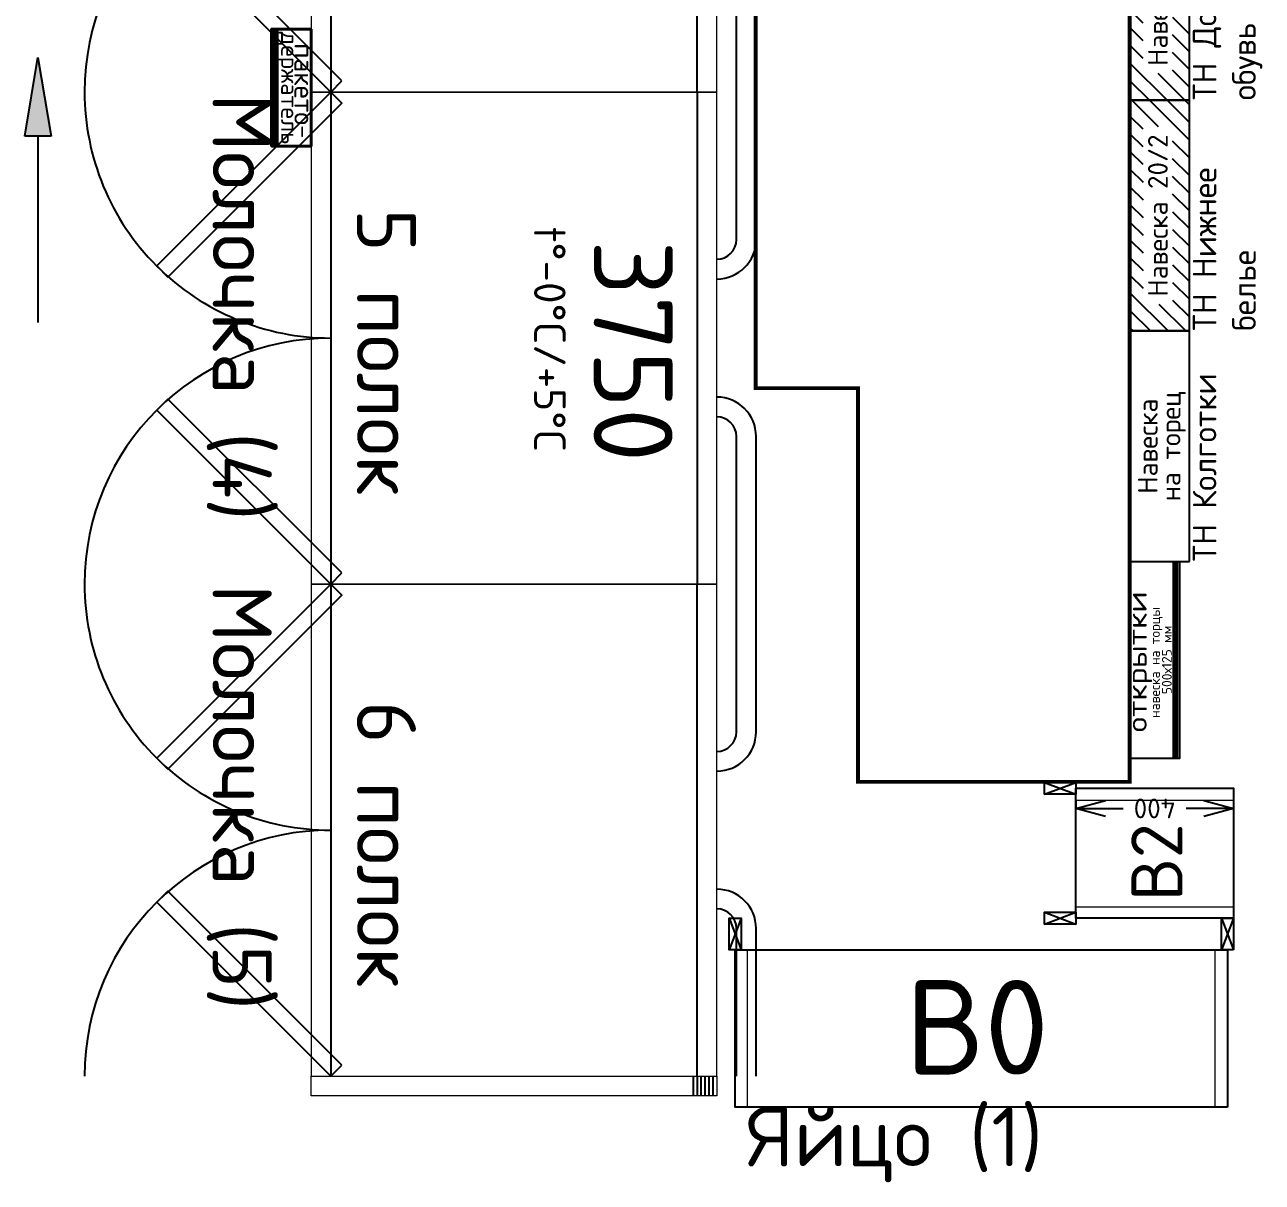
# Model space of a CAD drawing. Extents: x 2032930 to 2119419, y 2254097 to 2318481.
# Drawn here: x 2082264 to 2085406, y 2285517 to 2288457 of the extents above; entities that cross this region are included whole.
import ezdxf
from ezdxf.enums import TextEntityAlignment as Align

# ---------------------------------------------------------------- set-up
doc = ezdxf.new("R2010")
doc.units = 0
doc.header["$LTSCALE"] = 50
doc.header["$PDMODE"] = 34
doc.header["$PDSIZE"] = 20
doc.layers.get('0').update_dxf_attribs({"linetype": 'CONTINUOUS'})
doc.layers.get('Defpoints').update_dxf_attribs({"linetype": 'CONTINUOUS'})
for name, color, linetype in [('Колонна', 36, 'CONTINUOUS'), ('ПОКУПАТЕЛЬСКИЕ ПОТОКИ', 7, 'CONTINUOUS'), ('ТО_ТП', 6, 'CONTINUOUS'), ('ТО_ТП_JDA', 6, 'CONTINUOUS'), ('ТО_ТП_ТЕКСТ JDA', 7, 'CONTINUOUS'), ('ТО_ТП_ТЕКСТ ТП', 7, 'CONTINUOUS'), ('ТО_ТП_ХОЛОД', 5, 'CONTINUOUS'), ('ТО_ТП_ХОЛОД JDA', 5, 'CONTINUOUS'), ('ТОВАРНЫЕ ГРУППЫ JDA', 7, 'CONTINUOUS')]:
    doc.layers.add(name, color=color, linetype=linetype)
doc.styles.get("Standard").update_dxf_attribs({"font": 'isocpeur.ttf'})
doc.dimstyles.get("Standard").update_dxf_attribs({"dimscale": 0, "dimtxt": 180, "dimasz": 75, "dimexe": 0, "dimexo": 0, "dimgap": 30, "dimtad": 1, "dimdec": 0, "dimdsep": 46, "dimtxsty": 'Standard', "dimblk1": '_OPEN30_', "dimblk2": '_OPEN30_', "dimsah": 1, "dimcen": 25, "dimadec": 0, "dimazin": 0, "dimtfac": 1, "dimtdec": 0, "dimtmove": 0, "dimatfit": 3, "dimldrblk": '_OPEN30_', "dimfxl": 1, "dimtolj": 1, "dimtzin": 0, "dimarcsym": 0})

# ---------------------------------------------------------------- blocks, each defined once
blk = doc.blocks.new('Пакето-держатель')
at = {"layer": 'ТО_ТП', "color": 3}
for p, q in [((0, -85), (297, -85)), ((0, -90), (297, -90)), ((0, -95), (297, -95))]:
    blk.add_line(p, q, dxfattribs=at)
at = {"layer": 'ТО_ТП_JDA', "color": 70, "lineweight": 40, "true_color": 0x70ff29}
blk.add_lwpolyline([(0, 0), (297, 0), (297, -100), (0, -100)], close=True, dxfattribs=at)
at = {"layer": 'ТО_ТП_ТЕКСТ JDA', "color": 1}
for s, height, p in [('пакето-', 50, (156.6, -42.3)), ('держатель', 44, (149.5, -75.9))]:
    blk.add_text(s, height=height, dxfattribs=at).set_placement(p, align=Align.CENTER)
blk = doc.blocks.new('*U311')
at = {"layer": 'ТО_ТП'}
blk.add_blockref('Пакето-держатель', (-297, 0), dxfattribs=at)
blk = doc.blocks.new('*U512')
at = {"layer": 'ТОВАРНЫЕ ГРУППЫ JDA', "insert": (0, -100), "char_height": 150, "width": 1250, "attachment_point": 1}
blk.add_mtext('Молочка (4)', dxfattribs=at)
blk = doc.blocks.new('*U513')
at = {"layer": 'ТОВАРНЫЕ ГРУППЫ JDA', "insert": (0, -100), "char_height": 150, "width": 1250, "attachment_point": 1}
blk.add_mtext('Молочка (5)', dxfattribs=at)
blk = doc.blocks.new('*U397')
at = {"layer": 'ТОВАРНЫЕ ГРУППЫ JDA', "insert": (0, 0), "char_height": 150, "width": 1243.952, "attachment_point": 1}
blk.add_mtext('Яйцо (1)', dxfattribs=at)
blk = doc.blocks.new('СБ Стойка H1700')
at = {"layer": 'ТО_ТП', "color": 212}
for p, q in [((-30, 0), (0, -80)), ((0, 0), (-30, -80))]:
    blk.add_line(p, q, dxfattribs=at)
blk.add_lwpolyline([(0, -80), (-30, -80), (-30, 0), (0, 0)], close=True, dxfattribs=at)
blk = doc.blocks.new('В0 стеллаж 400')
at = {"layer": 'ТО_ТП', "color": 212, "lineweight": 5}
for p, q in [((-1233.9, -480), (-1233.9, -80)), ((-46.1, -480), (-46.1, -80))]:
    blk.add_line(p, q, dxfattribs=at)
at = {"layer": 'ТО_ТП_JDA'}
blk.add_lwpolyline([(-15, -480), (-1265, -480), (-1265, -80), (-15, -80)], close=True, dxfattribs=at)
at = {"layer": 'ТО_ТП_ТЕКСТ JDA', "lineweight": 40}
blk.add_text('В0', height=240, dxfattribs=at).set_placement((-650.7, -397), align=Align.CENTER)
blk = doc.blocks.new('*U272')
at = {"layer": 'ТО_ТП'}
for name, p in [('СБ Стойка H1700', (-1250, 0)), ('СБ Стойка H1700', (0, 0)), ('СБ Стойка H1700', (0, 0)), ('СБ Стойка H1700', (0, 0)), ('СБ Стойка H1700', (-1250, 0)), ('В0 стеллаж 400', (0, 0))]:
    blk.add_blockref(name, p, dxfattribs=at)
blk = doc.blocks.new('Пристенный холод 1250  6 полок с дверцами')
at = {"layer": 'ТО_ТП_ХОЛОД', "color": 20}
for p, q in [((812176.8, -191062.4), (811801.8, -191062.4)), ((813051.8, -191062.4), (812676.8, -191062.4)), ((812176.8, -191112.4), (811801.8, -191112.4)), ((813051.8, -191112.4), (812676.8, -191112.4))]:
    blk.add_line(p, q, dxfattribs=at)
at = {"layer": 'ТО_ТП_ХОЛОД', "color": 5}
for p, q in [((813051.8, -191212.4), (811801.8, -191212.4)), ((813051.8, -192141.4), (811801.8, -192141.4))]:
    blk.add_line(p, q, dxfattribs=at)
at = {"layer": 'ТО_ТП_ХОЛОД', "color": 20}
for centre, radius, start, end in [((812176.8, -191162.4), 100, 0, 90), ((812676.8, -191162.4), 100, 90, 180), ((812176.8, -191162.4), 50, 0, 90), ((812676.8, -191162.4), 50, 90, 180)]:
    blk.add_arc(centre, radius, start, end, dxfattribs=at)
at = {"layer": 'ТО_ТП_ХОЛОД JDA', "color": 5, "lineweight": 0}
blk.add_lwpolyline([(813051.8, -191162.4), (811801.8, -191162.4), (811801.8, -192192.4), (813051.8, -192192.4)], close=True, dxfattribs=at)
at = {"layer": 'ТО_ТП_ТЕКСТ JDA'}
blk.add_text('6 полок', height=150, dxfattribs=at).set_placement((812463.1, -192076.1), align=Align.CENTER)
blk = doc.blocks.new('Пристенный холод 1250  5 полок с дверцами')
at = {"layer": 'ТО_ТП_ХОЛОД', "color": 20}
for p, q in [((814201.3, -191062.7), (813826.3, -191062.7)), ((815076.3, -191062.7), (814701.3, -191062.7)), ((814201.3, -191112.7), (813826.3, -191112.7)), ((815076.3, -191112.7), (814701.3, -191112.7))]:
    blk.add_line(p, q, dxfattribs=at)
at = {"layer": 'ТО_ТП_ХОЛОД', "color": 5}
for p, q in [((815076.3, -191211.7), (813826.3, -191211.7)), ((815076.3, -192141.7), (813826.3, -192141.7))]:
    blk.add_line(p, q, dxfattribs=at)
at = {"layer": 'ТО_ТП_ХОЛОД', "color": 20}
for centre, radius, start, end in [((814201.3, -191162.7), 100, 0, 90), ((814701.3, -191162.7), 100, 90, 180), ((814201.3, -191162.7), 50, 0, 90), ((814701.3, -191162.7), 50, 90, 180)]:
    blk.add_arc(centre, radius, start, end, dxfattribs=at)
at = {"layer": 'ТО_ТП_ХОЛОД JDA', "color": 5, "lineweight": 0}
blk.add_lwpolyline([(815076.3, -191162.7), (813826.3, -191162.7), (813826.3, -192192.7), (815076.3, -192192.7)], close=True, dxfattribs=at)
at = {"layer": 'ТО_ТП_ТЕКСТ JDA'}
blk.add_text('5 полок', height=150, dxfattribs=at).set_placement((814487.6, -192076.4), align=Align.CENTER)
blk = doc.blocks.new('*U559')
at = {"layer": 'ТО_ТП_ХОЛОД JDA', "color": 3}
for points in [[(-3279.8, -1393.7), (-3721.7, -951.7), (-3750, -980), (-3308.1, -1421.9)], [(-2528.3, -951.7), (-2970.2, -1393.7), (-2941.9, -1421.9), (-2500, -980)], [(-2029.8, -1393.7), (-2471.7, -951.7), (-2500, -980), (-2058.1, -1421.9)], [(-1278.3, -951.7), (-1720.2, -1393.7), (-1691.9, -1421.9), (-1250, -980)], [(-779.8, -1393.7), (-1221.7, -951.7), (-1250, -980), (-808.1, -1421.9)], [(-28.3, -951.7), (-470.2, -1393.7), (-441.9, -1421.9), (0, -980)]]:
    blk.add_lwpolyline(points, close=True, dxfattribs=at)
at = {"layer": 'ТО_ТП_ХОЛОД JDA'}
for centre, start, end in [((-3750, -980), 270, 0), ((-2500, -980), 180, 270), ((-2500, -980), 270, 0), ((-1250, -980), 180, 270), ((-1250, -980), 270, 0), ((0, -980), 180, 270)]:
    blk.add_arc(centre, 625, start, end, dxfattribs=at)
at = {"layer": 'ТО_ТП_ХОЛОД'}
for name, p in [('Пристенный холод 1250  6 полок с дверцами', (-815551.8, 191162.4)), ('Пристенный холод 1250  5 полок с дверцами', (-816326.3, 191162.7)), ('Пристенный холод 1250  6 полок с дверцами', (-813051.8, 191162.4))]:
    blk.add_blockref(name, p, dxfattribs=at)
at = {"layer": 'ТО_ТП_ТЕКСТ JDA'}
for s, height, p in [('3750', 200, (-2123.4, -312.3)), ('t°-0°C/+5°C', 80, (-2158.4, -463.8))]:
    blk.add_text(s, height=height, dxfattribs=at).set_placement(p)
blk = doc.blocks.new('Боковина пристенный холод без производителя')
at = {"layer": 'ТО_ТП_ХОЛОД', "color": 5}
for p, q in [((0, 1020), (50, 1020)), ((0, 1010), (50, 1010)), ((0, 1000), (50, 1000)), ((0, 990), (50, 990)), ((0, 980), (50, 980)), ((0, 970), (50, 970))]:
    blk.add_line(p, q, dxfattribs=at)
at = {"layer": 'ТО_ТП_ХОЛОД JDA', "color": 5, "lineweight": 0}
blk.add_lwpolyline([(0, 1030), (50, 1030), (50, 0), (0, 0)], close=True, dxfattribs=at)
blk = doc.blocks.new('ТО_Боковина пристенный холод без производителя')
at = {"layer": 'ТО_ТП_ХОЛОД'}
blk.add_blockref('Боковина пристенный холод без производителя', (0, 0), dxfattribs=at)
blk = doc.blocks.new('Навеска ОТКРЫТКИ')
at = {"layer": 'ТО_ТП', "color": 1}
for p, q in [((0, -110), (500, -110)), ((0, -115), (500, -115)), ((0, -120), (500, -120))]:
    blk.add_line(p, q, dxfattribs=at)
at = {"layer": 'ТО_ТП_JDA', "color": 1}
blk.add_lwpolyline([(500, 0), (500, -125), (0, -125), (0, 0)], close=True, dxfattribs=at)
at = {"layer": 'ТО_ТП_ТЕКСТ JDA', "color": 1, "width": 1.2}
blk.add_text('открытки', height=50, dxfattribs=at).set_placement((245.5, -41.7), align=Align.CENTER)
at = {"layer": 'ТО_ТП_ТЕКСТ JDA', "color": 1}
for s, p in [('навеска на торцы ', (251.7, -75.1)), ('500х125 мм', (250.4, -105.4))]:
    blk.add_text(s, height=25, dxfattribs=at).set_placement(p, align=Align.CENTER)
blk = doc.blocks.new('*U558')
at = {"layer": 'ТО_ТП'}
blk.add_blockref('Навеска ОТКРЫТКИ', (-500, 0), dxfattribs=at)
blk = doc.blocks.new('Навеска на торец Колготки')
at = {"layer": 'ТО_ТП_JDA', "color": 30, "true_color": 0xf8991e}
blk.add_lwpolyline([(-586, -150), (0, -150), (0, 0), (-586, 0)], close=True, dxfattribs=at)
at = {"layer": 'ТО_ТП_ТЕКСТ JDA'}
for s, p in [('Навеска', (-293, -69.2)), ('на торец', (-293, -127.4))]:
    blk.add_text(s, height=50, dxfattribs=at).set_placement(p, align=Align.CENTER)
blk = doc.blocks.new('*U552')
at = {"layer": 'ТО_ТП', "color": 145}
blk.add_lwpolyline([(-586, -150), (0, -150), (0, 0), (-586, 0)], close=True, dxfattribs=at)
at = {"layer": 'ТО_ТП'}
blk.add_blockref('Навеска на торец Колготки', (0, 0), dxfattribs=at)
at = {"layer": 'ТО_ТП_ТЕКСТ JDA', "insert": (-586, -158.6), "char_height": 60, "attachment_point": 1}
blk.add_mtext_dynamic_manual_height_columns('ТН Колготки', width=586, gutter_width=1150, heights=[564.8], dxfattribs=at)
blk = doc.blocks.new('Навеска НК на торец Нижнее белье')
at = {"layer": 'ТО_ТП_JDA', "color": 30, "true_color": 0xf8991e}
blk.add_lwpolyline([(-586, -150), (0, -150), (0, 0), (-586, 0)], close=True, dxfattribs=at)
at = {"layer": 'ТО_ТП_ТЕКСТ JDA'}
blk.add_text('Навеска 20/2', height=50, dxfattribs=at).set_placement((-293, -95), align=Align.CENTER)
blk = doc.blocks.new('*U553')
at = {"layer": 'ТО_ТП'}
h = blk.add_hatch(dxfattribs=at)
h.set_pattern_fill('ANSI31', color=145, scale=10)
h.paths.add_polyline_path([(0, 0), (-586, 0), (-586, -150), (0, -150)])
h.paths.add_polyline_path([(-518, -107.5), (-68, -107.5), (-68, -32.5), (-518, -32.5)], flags=16)
at = {"layer": 'ТО_ТП', "color": 145}
blk.add_lwpolyline([(-586, -150), (0, -150), (0, 0), (-586, 0)], close=True, dxfattribs=at)
at = {"layer": 'ТО_ТП'}
blk.add_blockref('Навеска НК на торец Нижнее белье', (0, 0), dxfattribs=at)
at = {"layer": 'ТО_ТП_ТЕКСТ JDA', "insert": (-586, -158.6), "char_height": 60, "attachment_point": 1}
blk.add_mtext_dynamic_manual_height_columns('ТН Нижнее белье', width=586, gutter_width=1150, heights=[711], dxfattribs=at)
blk = doc.blocks.new('Навеска НК на торец Домашняя обувь')
at = {"layer": 'ТО_ТП_JDA', "color": 30, "true_color": 0xf8991e}
blk.add_lwpolyline([(-586, -150), (0, -150), (0, 0), (-586, 0)], close=True, dxfattribs=at)
at = {"layer": 'ТО_ТП_ТЕКСТ JDA'}
blk.add_text('Навеска 20/2', height=50, dxfattribs=at).set_placement((-293, -95), align=Align.CENTER)
blk = doc.blocks.new('*U554')
at = {"layer": 'ТО_ТП'}
h = blk.add_hatch(dxfattribs=at)
h.set_pattern_fill('ANSI31', color=145, scale=10)
h.paths.add_polyline_path([(0, 0), (-586, 0), (-586, -150), (0, -150)])
h.paths.add_polyline_path([(-518, -107.5), (-68, -107.5), (-68, -32.5), (-518, -32.5)], flags=16)
at = {"layer": 'ТО_ТП', "color": 145}
blk.add_lwpolyline([(-586, -150), (0, -150), (0, 0), (-586, 0)], close=True, dxfattribs=at)
at = {"layer": 'ТО_ТП'}
blk.add_blockref('Навеска НК на торец Домашняя обувь', (0, 0), dxfattribs=at)
at = {"layer": 'ТО_ТП_ТЕКСТ JDA', "insert": (-586, -158.6), "char_height": 60, "attachment_point": 1}
blk.add_mtext_dynamic_manual_height_columns('ТН Домашняя обувь', width=586, gutter_width=1150, heights=[600.3], dxfattribs=at)
blk = doc.blocks.new('_OPEN30_')
at = {"color": 0, "linetype": 'ByBlock'}
for p, q in [((-1, 0.268), (0, 0)), ((0, 0), (-1, -0.268)), ((0, 0), (-1, 0))]:
    blk.add_line(p, q, dxfattribs=at)
blk = doc.blocks.new('*D245')
at = {"layer": 'Defpoints', "color": 0, "transparency": 16777216}
for p in [(-51.1, 0), (-31, 0), (-16.4, -400)]:
    blk.add_point(p, dxfattribs=at)
at = {"layer": 'ТО_ТП_ТЕКСТ ТП', "color": 0, "lineweight": -2, "transparency": 16777216}
for p, q in [((-31, 0), (-51.1, 0)), ((-51.1, -75), (-51.1, -120)), ((-51.1, -325), (-51.1, -280)), ((-16.4, -400), (-51.1, -400))]:
    blk.add_line(p, q, dxfattribs=at)
at = {"layer": 'ТО_ТП_ТЕКСТ ТП', "color": 0, "lineweight": -2, "transparency": 16777216, "xscale": 75, "yscale": 75, "zscale": 75}
for p, rotation in [((-51.1, 0), 90), ((-51.1, -400), 270)]:
    blk.add_blockref('_OPEN30_', p, dxfattribs=dict(at, rotation=rotation))
at = {"layer": 'ТО_ТП_ТЕКСТ ТП', "color": 0, "transparency": 16777216, "insert": (-51.1, -200), "char_height": 50, "attachment_point": 5, "rotation": 90}
blk.add_mtext('\\A1;400', dxfattribs=at)
blk = doc.blocks.new('Стрелка')
at = {"layer": 'ПОКУПАТЕЛЬСКИЕ ПОТОКИ'}
for p, q in [((-33.3, 200), (33.3, 200)), ((0, 0), (-33.3, 200)), ((-33.3, 200), (33.3, 200)), ((0, 0), (-33.3, 200)), ((33.3, 200), (0, 0)), ((33.3, 200), (0, 0))]:
    blk.add_line(p, q, dxfattribs=at)
at = {"layer": 'ПОКУПАТЕЛЬСКИЕ ПОТОКИ', "color": 7}
blk.add_lwpolyline([(0, 200), (0, 673.2)], dxfattribs=at)
blk.add_lwpolyline([(0, 200), (0, 673.2)], dxfattribs=at)
blk.add_solid([(-33.3, 200), (0, 0), (33.3, 200)], dxfattribs=at)
blk.add_solid([(-33.3, 200), (0, 0), (33.3, 200)], dxfattribs=at)
blk = doc.blocks.new('*U547')
at = {"layer": 'ПОКУПАТЕЛЬСКИЕ ПОТОКИ', "rotation": 180}
blk.add_blockref('Стрелка', (0, 336.6), dxfattribs=at)
blk = doc.blocks.new('В2 330 400')
at = {"layer": 'ТО_ТП', "color": 212, "lineweight": 5}
for p, q in [((-301.9, -400), (-301.9, 0)), ((-31.1, -400), (-31.1, 0))]:
    blk.add_line(p, q, dxfattribs=at)
at = {"layer": 'ТО_ТП_JDA', "linetype": 'ByBlock', "ltscale": 2}
blk.add_lwpolyline([(-330, 0), (0, 0), (0, -400), (-330, -400)], close=True, dxfattribs=at)
at = {"layer": 'ТО_ТП_ТЕКСТ JDA', "lineweight": 40}
blk.add_text('В2', height=130, dxfattribs=at).set_placement((-187.7, -270.7), align=Align.CENTER)
at = {"layer": 'ТО_ТП_ТЕКСТ ТП'}
dim = blk.add_linear_dim(base=(-51.1, 0), p1=(-16.4, -400), p2=(-31, 0), angle=270, dimstyle='Standard', override={"dimscale": 1, "dimtxt": 50, "dimtad": 0, "dimdec": 0, "dimarcsym": 2}, dxfattribs=at)
dim.commit()
dim.dimension.update_dxf_attribs({"geometry": '*D245', "text_midpoint": (-51.1, -200)})
blk = doc.blocks.new('*U271')
at = {"layer": 'ТО_ТП'}
for p in [(-330, 0), (0, 0), (0, 0), (0, 0)]:
    blk.add_blockref('СБ Стойка H1700', p, dxfattribs=at)
at = {"layer": 'ТО_ТП', "linetype": 'ByBlock'}
blk.add_blockref('В2 330 400', (-15, -80), dxfattribs=at)

msp = doc.modelspace()

# ---------------------------------------------------------------- linework, layer by layer
at = {"layer": 'Колонна', "color": 7, "const_width": 10}
msp.add_lwpolyline([(2085069.2, 2286534), (2085069.2, 2290144), (2085229.2, 2290144), (2085229.2, 2290754), (2085139.2, 2290754), (2085139.2, 2291604), (2084119.2, 2291604), (2084119.2, 2287534), (2084379.2, 2287534), (2084379.2, 2286534)], close=True, dxfattribs=at)

# ---------------------------------------------------------------- block references
at = {"layer": 'ПОКУПАТЕЛЬСКИЕ ПОТОКИ'}
msp.add_blockref('*U547', (2082297.1, 2288037.1), dxfattribs=at)
at = {"layer": 'ТО_ТП'}
for name, p, rotation in [('*U554', (2085070.6, 2288851.4), 90), ('*U553', (2085070.6, 2288265.4), 90), ('*U552', (2085070.6, 2287679.4), 90), ('*U558', (2085070.6, 2287093.4), 90), ('*U271', (2084852.4, 2286532.5), 89.99999999999999)]:
    msp.add_blockref(name, p, dxfattribs=dict(at, rotation=rotation))
msp.add_blockref('*U272', (2085332.4, 2286187.5), dxfattribs=at)
at = {"layer": 'ТО_ТП_ХОЛОД', "lineweight": 53, "rotation": 270}
msp.add_blockref('*U559', (2084020.6, 2285786.2), dxfattribs=at)
at = {"layer": 'ТО_ТП_ХОЛОД', "rotation": 270}
for name, p in [('*U311', (2082990.6, 2288148.9)), ('ТО_Боковина пристенный холод без производителя', (2082990.6, 2285786.2))]:
    msp.add_blockref(name, p, dxfattribs=at)
at = {"layer": 'ТОВАРНЫЕ ГРУППЫ JDA', "lineweight": 50, "rotation": 270}
for name, p in [('*U512', (2082990.6, 2288282.9)), ('*U513', (2082990.6, 2287036.2))]:
    msp.add_blockref(name, p, dxfattribs=at)
at = {"layer": 'ТОВАРНЫЕ ГРУППЫ JDA', "lineweight": 50}
msp.add_blockref('*U397', (2084098.5, 2285707.5), dxfattribs=at)

doc.saveas('drawing.dxf')
